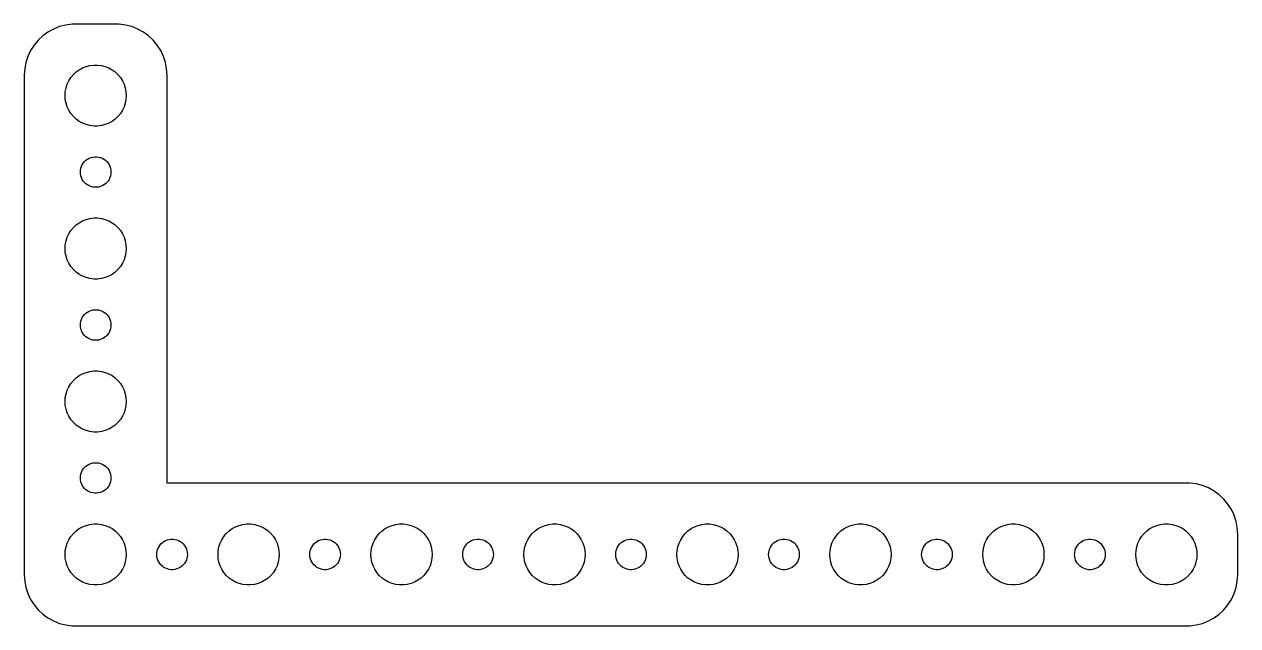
# Model space of a CAD drawing. Header units: metres. Extents: x -60 to 60, y -29 to 29.
import ezdxf

# ---------------------------------------------------------------- set-up
doc = ezdxf.new("R2010")
doc.units = ezdxf.units.M

msp = doc.modelspace()

# ---------------------------------------------------------------- linework, layer by layer
for p, q in [((-57.1791, 28.7216), (-57.6871, 28.3526)), ((-56.6289, 29.0241), (-57.1791, 28.7216)), ((-56.0451, 29.2553), (-56.6289, 29.0241)), ((-55.4369, 29.4114), (-56.0451, 29.2553)), ((-54.8139, 29.4901), (-55.4369, 29.4114)), ((-50.186, 29.4901), (-54.8139, 29.4901)), ((-49.5631, 29.4114), (-50.186, 29.4901)), ((-48.9549, 29.2553), (-49.5631, 29.4114)), ((-48.3711, 29.0241), (-48.9549, 29.2553)), ((-47.8209, 28.7216), (-48.3711, 29.0241)), ((-47.3129, 28.3526), (-47.8209, 28.7216)), ((-58.5451, 27.4389), (-58.8815, 26.9088)), ((-58.1448, 27.9227), (-58.5451, 27.4389)), ((-57.6871, 28.3526), (-58.1448, 27.9227)), ((-46.8551, 27.9227), (-47.3129, 28.3526)), ((-46.4549, 27.4389), (-46.8551, 27.9227)), ((-46.1185, 26.9088), (-46.4549, 27.4389)), ((-59.1489, 26.3406), (-59.3429, 25.7434)), ((-58.8815, 26.9088), (-59.1489, 26.3406)), ((-45.8511, 26.3406), (-46.1185, 26.9088)), ((-45.6571, 25.7434), (-45.8511, 26.3406)), ((-59.4606, 25.1267), (-59.5, 24.5)), ((-59.3429, 25.7434), (-59.4606, 25.1267)), ((-54.4123, 24.8115), (-54.1075, 25.033)), ((-54.1075, 25.033), (-53.7773, 25.2145)), ((-53.7773, 25.2145), (-53.427, 25.3532)), ((-53.427, 25.3532), (-53.0621, 25.4469)), ((-53.0621, 25.4469), (-52.6884, 25.4941)), ((-52.6884, 25.4941), (-52.3116, 25.4941)), ((-52.3116, 25.4941), (-51.9379, 25.4469)), ((-51.9379, 25.4469), (-51.5729, 25.3532)), ((-51.5729, 25.3532), (-51.2227, 25.2145)), ((-51.2227, 25.2145), (-50.8925, 25.033)), ((-50.8925, 25.033), (-50.5877, 24.8115)), ((-45.5394, 25.1267), (-45.6571, 25.7434)), ((-45.5, 24.5), (-45.5394, 25.1267)), ((-59.5, 24.5), (-59.5, -24.5)), ((-55.2893, 23.6044), (-55.1289, 23.9453)), ((-55.1289, 23.9453), (-54.927, 24.2634)), ((-54.927, 24.2634), (-54.6869, 24.5536)), ((-54.6869, 24.5536), (-54.4123, 24.8115)), ((-50.5877, 24.8115), (-50.3131, 24.5536)), ((-50.3131, 24.5536), (-50.0729, 24.2634)), ((-50.0729, 24.2634), (-49.8711, 23.9453)), ((-49.8711, 23.9453), (-49.7107, 23.6044)), ((-45.5, -15.5099), (-45.5, 24.5)), ((-55.5, 22.5), (-55.4763, 22.876)), ((-55.4763, 22.876), (-55.4057, 23.2461)), ((-55.4057, 23.2461), (-55.2893, 23.6044)), ((-49.7107, 23.6044), (-49.5942, 23.2461)), ((-49.5942, 23.2461), (-49.5237, 22.876)), ((-49.5237, 22.876), (-49.5, 22.5)), ((-55.4763, 22.124), (-55.5, 22.5)), ((-55.4057, 21.7539), (-55.4763, 22.124)), ((-55.2893, 21.3956), (-55.4057, 21.7539)), ((-49.5942, 21.7539), (-49.7107, 21.3956)), ((-49.5237, 22.124), (-49.5942, 21.7539)), ((-49.5, 22.5), (-49.5237, 22.124)), ((-55.1289, 21.0547), (-55.2893, 21.3956)), ((-54.927, 20.7366), (-55.1289, 21.0547)), ((-54.6869, 20.4464), (-54.927, 20.7366)), ((-54.4123, 20.1884), (-54.6869, 20.4464)), ((-50.3131, 20.4464), (-50.5877, 20.1884)), ((-50.0729, 20.7366), (-50.3131, 20.4464)), ((-49.8711, 21.0547), (-50.0729, 20.7366)), ((-49.7107, 21.3956), (-49.8711, 21.0547)), ((-54.1075, 19.967), (-54.4123, 20.1884)), ((-53.7773, 19.7855), (-54.1075, 19.967)), ((-53.427, 19.6468), (-53.7773, 19.7855)), ((-53.0621, 19.5531), (-53.427, 19.6468)), ((-52.6884, 19.5059), (-53.0621, 19.5531)), ((-52.3116, 19.5059), (-52.6884, 19.5059)), ((-51.9379, 19.5531), (-52.3116, 19.5059)), ((-51.5729, 19.6468), (-51.9379, 19.5531)), ((-51.2227, 19.7855), (-51.5729, 19.6468)), ((-50.8925, 19.967), (-51.2227, 19.7855)), ((-50.5877, 20.1884), (-50.8925, 19.967)), ((-53.9529, 15.373), (-53.8947, 15.5522)), ((-53.8947, 15.5522), (-53.8145, 15.7226)), ((-53.8145, 15.7226), (-53.7135, 15.8817)), ((-53.7135, 15.8817), (-53.5934, 16.0268)), ((-53.5934, 16.0268), (-53.4561, 16.1558)), ((-53.4561, 16.1558), (-53.3037, 16.2665)), ((-53.3037, 16.2665), (-53.1387, 16.3572)), ((-53.1387, 16.3572), (-52.9635, 16.4266)), ((-52.9635, 16.4266), (-52.7811, 16.4734)), ((-52.7811, 16.4734), (-52.5942, 16.497)), ((-52.5942, 16.497), (-52.4058, 16.497)), ((-52.4058, 16.497), (-52.2189, 16.4734)), ((-52.2189, 16.4734), (-52.0365, 16.4266)), ((-52.0365, 16.4266), (-51.8613, 16.3572)), ((-51.8613, 16.3572), (-51.6963, 16.2665)), ((-51.6963, 16.2665), (-51.5439, 16.1558)), ((-51.5439, 16.1558), (-51.4065, 16.0268)), ((-51.4065, 16.0268), (-51.2865, 15.8817)), ((-51.2865, 15.8817), (-51.1855, 15.7226)), ((-51.1855, 15.7226), (-51.1053, 15.5522)), ((-51.1053, 15.5522), (-51.0471, 15.373)), ((-54, 15), (-53.9882, 15.188)), ((-53.9882, 14.812), (-54, 15)), ((-53.9882, 15.188), (-53.9529, 15.373)), ((-53.9529, 14.627), (-53.9882, 14.812)), ((-53.8947, 14.4478), (-53.9529, 14.627)), ((-53.8145, 14.2774), (-53.8947, 14.4478)), ((-51.1053, 14.4478), (-51.1855, 14.2774)), ((-51.0471, 14.627), (-51.1053, 14.4478)), ((-51.0471, 15.373), (-51.0118, 15.188)), ((-51.0118, 14.812), (-51.0471, 14.627)), ((-51.0118, 15.188), (-51, 15)), ((-51, 15), (-51.0118, 14.812)), ((-53.7135, 14.1183), (-53.8145, 14.2774)), ((-53.5934, 13.9732), (-53.7135, 14.1183)), ((-53.4561, 13.8442), (-53.5934, 13.9732)), ((-53.3037, 13.7335), (-53.4561, 13.8442)), ((-53.1387, 13.6427), (-53.3037, 13.7335)), ((-52.9635, 13.5734), (-53.1387, 13.6427)), ((-52.7811, 13.5266), (-52.9635, 13.5734)), ((-52.5942, 13.5029), (-52.7811, 13.5266)), ((-52.4058, 13.5029), (-52.5942, 13.5029)), ((-52.2189, 13.5266), (-52.4058, 13.5029)), ((-52.0365, 13.5734), (-52.2189, 13.5266)), ((-51.8613, 13.6427), (-52.0365, 13.5734)), ((-51.6963, 13.7335), (-51.8613, 13.6427)), ((-51.5439, 13.8442), (-51.6963, 13.7335)), ((-51.4065, 13.9732), (-51.5439, 13.8442)), ((-51.2865, 14.1183), (-51.4065, 13.9732)), ((-51.1855, 14.2774), (-51.2865, 14.1183)), ((-54.927, 9.26335), (-54.6869, 9.55363)), ((-54.6869, 9.55363), (-54.4123, 9.81154)), ((-54.4123, 9.81154), (-54.1075, 10.033)), ((-54.1075, 10.033), (-53.7773, 10.2145)), ((-53.7773, 10.2145), (-53.427, 10.3532)), ((-53.427, 10.3532), (-53.0621, 10.4469)), ((-53.0621, 10.4469), (-52.6884, 10.4941)), ((-52.6884, 10.4941), (-52.3116, 10.4941)), ((-52.3116, 10.4941), (-51.9379, 10.4469)), ((-51.9379, 10.4469), (-51.5729, 10.3532)), ((-51.5729, 10.3532), (-51.2227, 10.2145)), ((-51.2227, 10.2145), (-50.8925, 10.033)), ((-50.8925, 10.033), (-50.5877, 9.81154)), ((-50.5877, 9.81154), (-50.3131, 9.55363)), ((-50.3131, 9.55363), (-50.0729, 9.26335)), ((-55.4057, 8.24606), (-55.2893, 8.60437)), ((-55.2893, 8.60437), (-55.1289, 8.94525)), ((-55.1289, 8.94525), (-54.927, 9.26335)), ((-50.0729, 9.26335), (-49.8711, 8.94525)), ((-49.8711, 8.94525), (-49.7107, 8.60437)), ((-49.7107, 8.60437), (-49.5942, 8.24606)), ((-55.5, 7.5), (-55.4763, 7.87599)), ((-55.4763, 7.12399), (-55.5, 7.5)), ((-55.4763, 7.87599), (-55.4057, 8.24606)), ((-49.5942, 8.24606), (-49.5237, 7.87599)), ((-49.5237, 7.87599), (-49.5, 7.5)), ((-49.5, 7.5), (-49.5237, 7.12399)), ((-55.4057, 6.75392), (-55.4763, 7.12399)), ((-55.2893, 6.39561), (-55.4057, 6.75392)), ((-55.1289, 6.05473), (-55.2893, 6.39561)), ((-54.927, 5.73663), (-55.1289, 6.05473)), ((-49.8711, 6.05473), (-50.0729, 5.73663)), ((-49.7107, 6.39561), (-49.8711, 6.05473)), ((-49.5942, 6.75392), (-49.7107, 6.39561)), ((-49.5237, 7.12399), (-49.5942, 6.75392)), ((-54.6869, 5.44635), (-54.927, 5.73663)), ((-54.4123, 5.18845), (-54.6869, 5.44635)), ((-54.1075, 4.96701), (-54.4123, 5.18845)), ((-53.7773, 4.78551), (-54.1075, 4.96701)), ((-53.427, 4.64682), (-53.7773, 4.78551)), ((-51.2227, 4.78551), (-51.5729, 4.64682)), ((-50.8925, 4.96701), (-51.2227, 4.78551)), ((-50.5877, 5.18845), (-50.8925, 4.96701)), ((-50.3131, 5.44635), (-50.5877, 5.18845)), ((-50.0729, 5.73663), (-50.3131, 5.44635)), ((-53.0621, 4.55313), (-53.427, 4.64682)), ((-52.6884, 4.50591), (-53.0621, 4.55313)), ((-52.3116, 4.50591), (-52.6884, 4.50591)), ((-51.9379, 4.55313), (-52.3116, 4.50591)), ((-51.5729, 4.64682), (-51.9379, 4.55313)), ((-53.4561, 1.15576), (-53.3037, 1.26648)), ((-53.3037, 1.26648), (-53.1387, 1.35724)), ((-53.1387, 1.35724), (-52.9635, 1.42657)), ((-52.9635, 1.42657), (-52.7811, 1.47342)), ((-52.7811, 1.47342), (-52.5942, 1.49704)), ((-52.5942, 1.49704), (-52.4058, 1.49704)), ((-52.4058, 1.49704), (-52.2189, 1.47342)), ((-52.2189, 1.47342), (-52.0365, 1.42657)), ((-52.0365, 1.42657), (-51.8613, 1.35724)), ((-51.8613, 1.35724), (-51.6963, 1.26648)), ((-51.6963, 1.26648), (-51.5439, 1.15576)), ((-54, 0), (-53.9882, 0.18799)), ((-53.9882, -0.18799), (-54, 0)), ((-53.9882, 0.18799), (-53.9529, 0.37303)), ((-53.9529, 0.37303), (-53.8947, 0.55219)), ((-53.8947, 0.55219), (-53.8145, 0.72263)), ((-53.8145, 0.72263), (-53.7135, 0.88167)), ((-53.7135, 0.88167), (-53.5934, 1.02681)), ((-53.5934, 1.02681), (-53.4561, 1.15576)), ((-51.5439, 1.15576), (-51.4065, 1.02681)), ((-51.4065, 1.02681), (-51.2865, 0.88167)), ((-51.2865, 0.88167), (-51.1855, 0.72263)), ((-51.1855, 0.72263), (-51.1053, 0.55219)), ((-51.1053, 0.55219), (-51.0471, 0.37303)), ((-51.0471, 0.37303), (-51.0118, 0.18799)), ((-51.0118, 0.18799), (-51, 0)), ((-51, 0), (-51.0118, -0.18799)), ((-53.9529, -0.37303), (-53.9882, -0.18799)), ((-53.8947, -0.55219), (-53.9529, -0.37303)), ((-53.8145, -0.72263), (-53.8947, -0.55219)), ((-53.7135, -0.88167), (-53.8145, -0.72263)), ((-53.5934, -1.02681), (-53.7135, -0.88167)), ((-53.4561, -1.15576), (-53.5934, -1.02681)), ((-53.3037, -1.26648), (-53.4561, -1.15576)), ((-51.5439, -1.15576), (-51.6963, -1.26648)), ((-51.4065, -1.02681), (-51.5439, -1.15576)), ((-51.2865, -0.88167), (-51.4065, -1.02681)), ((-51.1855, -0.72263), (-51.2865, -0.88167)), ((-51.1053, -0.55219), (-51.1855, -0.72263)), ((-51.0471, -0.37303), (-51.1053, -0.55219)), ((-51.0118, -0.18799), (-51.0471, -0.37303)), ((-53.1387, -1.35724), (-53.3037, -1.26648)), ((-52.9635, -1.42657), (-53.1387, -1.35724)), ((-52.7811, -1.47342), (-52.9635, -1.42657)), ((-52.5942, -1.49704), (-52.7811, -1.47342)), ((-52.4058, -1.49704), (-52.5942, -1.49704)), ((-52.2189, -1.47342), (-52.4058, -1.49704)), ((-52.0365, -1.42657), (-52.2189, -1.47342)), ((-51.8613, -1.35724), (-52.0365, -1.42657)), ((-51.6963, -1.26648), (-51.8613, -1.35724)), ((-53.7773, -4.78551), (-53.427, -4.64682)), ((-53.427, -4.64682), (-53.0621, -4.55313)), ((-53.0621, -4.55313), (-52.6884, -4.50591)), ((-52.6884, -4.50591), (-52.3116, -4.50591)), ((-52.3116, -4.50591), (-51.9379, -4.55313)), ((-51.9379, -4.55313), (-51.5729, -4.64682)), ((-51.5729, -4.64682), (-51.2227, -4.78551)), ((-55.1289, -6.05473), (-54.927, -5.73663)), ((-54.927, -5.73663), (-54.6869, -5.44635)), ((-54.6869, -5.44635), (-54.4123, -5.18845)), ((-54.4123, -5.18845), (-54.1075, -4.96701)), ((-54.1075, -4.96701), (-53.7773, -4.78551)), ((-51.2227, -4.78551), (-50.8925, -4.96701)), ((-50.8925, -4.96701), (-50.5877, -5.18845)), ((-50.5877, -5.18845), (-50.3131, -5.44635)), ((-50.3131, -5.44635), (-50.0729, -5.73663)), ((-50.0729, -5.73663), (-49.8711, -6.05473)), ((-55.5, -7.5), (-55.4763, -7.12399)), ((-55.4763, -7.12399), (-55.4057, -6.75392)), ((-55.4057, -6.75392), (-55.2893, -6.39561)), ((-55.2893, -6.39561), (-55.1289, -6.05473)), ((-49.8711, -6.05473), (-49.7107, -6.39561)), ((-49.7107, -6.39561), (-49.5942, -6.75392)), ((-49.5942, -6.75392), (-49.5237, -7.12399)), ((-49.5237, -7.12399), (-49.5, -7.5)), ((-55.4763, -7.87599), (-55.5, -7.5)), ((-55.4057, -8.24606), (-55.4763, -7.87599)), ((-55.2893, -8.60437), (-55.4057, -8.24606)), ((-49.5942, -8.24606), (-49.7107, -8.60437)), ((-49.5237, -7.87599), (-49.5942, -8.24606)), ((-49.5, -7.5), (-49.5237, -7.87599)), ((-55.1289, -8.94525), (-55.2893, -8.60437)), ((-54.927, -9.26335), (-55.1289, -8.94525)), ((-54.6869, -9.55363), (-54.927, -9.26335)), ((-50.0729, -9.26335), (-50.3131, -9.55363)), ((-49.8711, -8.94525), (-50.0729, -9.26335)), ((-49.7107, -8.60437), (-49.8711, -8.94525)), ((-54.4123, -9.81154), (-54.6869, -9.55363)), ((-54.1075, -10.033), (-54.4123, -9.81154)), ((-53.7773, -10.2145), (-54.1075, -10.033)), ((-53.427, -10.3532), (-53.7773, -10.2145)), ((-53.0621, -10.4469), (-53.427, -10.3532)), ((-52.6884, -10.4941), (-53.0621, -10.4469)), ((-52.3116, -10.4941), (-52.6884, -10.4941)), ((-51.9379, -10.4469), (-52.3116, -10.4941)), ((-51.5729, -10.3532), (-51.9379, -10.4469)), ((-51.2227, -10.2145), (-51.5729, -10.3532)), ((-50.8925, -10.033), (-51.2227, -10.2145)), ((-50.5877, -9.81154), (-50.8925, -10.033)), ((-50.3131, -9.55363), (-50.5877, -9.81154)), ((-53.8947, -14.4478), (-53.8145, -14.2774)), ((-53.8145, -14.2774), (-53.7135, -14.1183)), ((-53.7135, -14.1183), (-53.5934, -13.9732)), ((-53.5934, -13.9732), (-53.4561, -13.8442)), ((-53.4561, -13.8442), (-53.3037, -13.7335)), ((-53.3037, -13.7335), (-53.1387, -13.6427)), ((-53.1387, -13.6427), (-52.9635, -13.5734)), ((-52.9635, -13.5734), (-52.7811, -13.5266)), ((-52.7811, -13.5266), (-52.5942, -13.5029)), ((-52.5942, -13.5029), (-52.4058, -13.5029)), ((-52.4058, -13.5029), (-52.2189, -13.5266)), ((-52.2189, -13.5266), (-52.0365, -13.5734)), ((-52.0365, -13.5734), (-51.8613, -13.6427)), ((-51.8613, -13.6427), (-51.6963, -13.7335)), ((-51.6963, -13.7335), (-51.5439, -13.8442)), ((-51.5439, -13.8442), (-51.4065, -13.9732)), ((-51.4065, -13.9732), (-51.2865, -14.1183)), ((-51.2865, -14.1183), (-51.1855, -14.2774)), ((-51.1855, -14.2774), (-51.1053, -14.4478)), ((-54, -15), (-53.9882, -14.812)), ((-53.9882, -15.188), (-54, -15)), ((-53.9882, -14.812), (-53.9529, -14.627)), ((-53.9529, -15.373), (-53.9882, -15.188)), ((-53.9529, -14.627), (-53.8947, -14.4478)), ((-53.8947, -15.5522), (-53.9529, -15.373)), ((-51.1053, -14.4478), (-51.0471, -14.627)), ((-51.0471, -15.373), (-51.1053, -15.5522)), ((-51.0471, -14.627), (-51.0118, -14.812)), ((-51.0118, -15.188), (-51.0471, -15.373)), ((-51.0118, -14.812), (-51, -15)), ((-51, -15), (-51.0118, -15.188)), ((-53.8145, -15.7226), (-53.8947, -15.5522)), ((-53.7135, -15.8817), (-53.8145, -15.7226)), ((-53.5934, -16.0268), (-53.7135, -15.8817)), ((-53.4561, -16.1558), (-53.5934, -16.0268)), ((-53.3037, -16.2665), (-53.4561, -16.1558)), ((-53.1387, -16.3572), (-53.3037, -16.2665)), ((-52.9635, -16.4266), (-53.1387, -16.3572)), ((-52.7811, -16.4734), (-52.9635, -16.4266)), ((-52.5942, -16.497), (-52.7811, -16.4734)), ((-52.4058, -16.497), (-52.5942, -16.497)), ((-52.2189, -16.4734), (-52.4058, -16.497)), ((-52.0365, -16.4266), (-52.2189, -16.4734)), ((-51.8613, -16.3572), (-52.0365, -16.4266)), ((-51.6963, -16.2665), (-51.8613, -16.3572)), ((-51.5439, -16.1558), (-51.6963, -16.2665)), ((-51.4065, -16.0268), (-51.5439, -16.1558)), ((-51.2865, -15.8817), (-51.4065, -16.0268)), ((-51.1855, -15.7226), (-51.2865, -15.8817)), ((-51.1053, -15.5522), (-51.1855, -15.7226)), ((54.8139, -15.5099), (-45.5, -15.5099)), ((55.4369, -15.5886), (54.8139, -15.5099)), ((56.0451, -15.7447), (55.4369, -15.5886)), ((56.6289, -15.9759), (56.0451, -15.7447)), ((57.1791, -16.2784), (56.6289, -15.9759)), ((57.6871, -16.6474), (57.1791, -16.2784)), ((58.1448, -17.0773), (57.6871, -16.6474)), ((58.5451, -17.5611), (58.1448, -17.0773)), ((58.8815, -18.0912), (58.5451, -17.5611)), ((59.1489, -18.6594), (58.8815, -18.0912)), ((59.3429, -19.2565), (59.1489, -18.6594)), ((-54.6869, -20.4464), (-54.4123, -20.1884)), ((-54.4123, -20.1884), (-54.1075, -19.967)), ((-54.1075, -19.967), (-53.7773, -19.7855)), ((-53.7773, -19.7855), (-53.427, -19.6468)), ((-53.427, -19.6468), (-53.0621, -19.5531)), ((-53.0621, -19.5531), (-52.6884, -19.5059)), ((-52.6884, -19.5059), (-52.3116, -19.5059)), ((-52.3116, -19.5059), (-51.9379, -19.5531)), ((-51.9379, -19.5531), (-51.5729, -19.6468)), ((-51.5729, -19.6468), (-51.2227, -19.7855)), ((-51.2227, -19.7855), (-50.8925, -19.967)), ((-50.8925, -19.967), (-50.5877, -20.1884)), ((-50.5877, -20.1884), (-50.3131, -20.4464)), ((-39.6869, -20.4464), (-39.4123, -20.1884)), ((-39.4123, -20.1884), (-39.1075, -19.967)), ((-39.1075, -19.967), (-38.7773, -19.7855)), ((-38.7773, -19.7855), (-38.427, -19.6468)), ((-38.427, -19.6468), (-38.0621, -19.5531)), ((-38.0621, -19.5531), (-37.6884, -19.5059)), ((-37.6884, -19.5059), (-37.3116, -19.5059)), ((-37.3116, -19.5059), (-36.9379, -19.5531)), ((-36.9379, -19.5531), (-36.5729, -19.6468)), ((-36.5729, -19.6468), (-36.2227, -19.7855)), ((-36.2227, -19.7855), (-35.8925, -19.967)), ((-35.8925, -19.967), (-35.5877, -20.1884)), ((-35.5877, -20.1884), (-35.3131, -20.4464)), ((-24.6869, -20.4464), (-24.4123, -20.1884)), ((-24.4123, -20.1884), (-24.1075, -19.967)), ((-24.1075, -19.967), (-23.7773, -19.7855)), ((-23.7773, -19.7855), (-23.427, -19.6468)), ((-23.427, -19.6468), (-23.0621, -19.5531)), ((-23.0621, -19.5531), (-22.6884, -19.5059)), ((-22.6884, -19.5059), (-22.3116, -19.5059)), ((-22.3116, -19.5059), (-21.9379, -19.5531)), ((-21.9379, -19.5531), (-21.5729, -19.6468)), ((-21.5729, -19.6468), (-21.2227, -19.7855)), ((-21.2227, -19.7855), (-20.8925, -19.967)), ((-20.8925, -19.967), (-20.5877, -20.1884)), ((-20.5877, -20.1884), (-20.3131, -20.4464)), ((-9.6869, -20.4464), (-9.41226, -20.1884)), ((-9.41226, -20.1884), (-9.10747, -19.967)), ((-9.10747, -19.967), (-8.77733, -19.7855)), ((-8.77733, -19.7855), (-8.42705, -19.6468)), ((-8.42705, -19.6468), (-8.06213, -19.5531)), ((-8.06213, -19.5531), (-7.68837, -19.5059)), ((-7.68837, -19.5059), (-7.31161, -19.5059)), ((-7.31161, -19.5059), (-6.93785, -19.5531)), ((-6.93785, -19.5531), (-6.57294, -19.6468)), ((-6.57294, -19.6468), (-6.22266, -19.7855)), ((-6.22266, -19.7855), (-5.89252, -19.967)), ((-5.89252, -19.967), (-5.58772, -20.1884)), ((-5.58772, -20.1884), (-5.31308, -20.4464)), ((5.31308, -20.4464), (5.58772, -20.1884)), ((5.58772, -20.1884), (5.89252, -19.967)), ((5.89252, -19.967), (6.22266, -19.7855)), ((6.22266, -19.7855), (6.57294, -19.6468)), ((6.57294, -19.6468), (6.93785, -19.5531)), ((6.93785, -19.5531), (7.31161, -19.5059)), ((7.31161, -19.5059), (7.68837, -19.5059)), ((7.68837, -19.5059), (8.06213, -19.5531)), ((8.06213, -19.5531), (8.42705, -19.6468)), ((8.42705, -19.6468), (8.77733, -19.7855)), ((8.77733, -19.7855), (9.10747, -19.967)), ((9.10747, -19.967), (9.41226, -20.1884)), ((9.41226, -20.1884), (9.6869, -20.4464)), ((20.3131, -20.4464), (20.5877, -20.1884)), ((20.5877, -20.1884), (20.8925, -19.967)), ((20.8925, -19.967), (21.2227, -19.7855)), ((21.2227, -19.7855), (21.5729, -19.6468)), ((21.5729, -19.6468), (21.9379, -19.5531)), ((21.9379, -19.5531), (22.3116, -19.5059)), ((22.3116, -19.5059), (22.6884, -19.5059)), ((22.6884, -19.5059), (23.0621, -19.5531)), ((23.0621, -19.5531), (23.427, -19.6468)), ((23.427, -19.6468), (23.7773, -19.7855)), ((23.7773, -19.7855), (24.1075, -19.967)), ((24.1075, -19.967), (24.4123, -20.1884)), ((24.4123, -20.1884), (24.6869, -20.4464)), ((35.3131, -20.4464), (35.5877, -20.1884)), ((35.5877, -20.1884), (35.8925, -19.967)), ((35.8925, -19.967), (36.2227, -19.7855)), ((36.2227, -19.7855), (36.5729, -19.6468)), ((36.5729, -19.6468), (36.9379, -19.5531)), ((36.9379, -19.5531), (37.3116, -19.5059)), ((37.3116, -19.5059), (37.6884, -19.5059)), ((37.6884, -19.5059), (38.0621, -19.5531)), ((38.0621, -19.5531), (38.427, -19.6468)), ((38.427, -19.6468), (38.7773, -19.7855)), ((38.7773, -19.7855), (39.1075, -19.967)), ((39.1075, -19.967), (39.4123, -20.1884)), ((39.4123, -20.1884), (39.6869, -20.4464)), ((50.3131, -20.4464), (50.5877, -20.1884)), ((50.5877, -20.1884), (50.8925, -19.967)), ((50.8925, -19.967), (51.2227, -19.7855)), ((51.2227, -19.7855), (51.5729, -19.6468)), ((51.5729, -19.6468), (51.9379, -19.5531)), ((51.9379, -19.5531), (52.3116, -19.5059)), ((52.3116, -19.5059), (52.6884, -19.5059)), ((52.6884, -19.5059), (53.0621, -19.5531)), ((53.0621, -19.5531), (53.427, -19.6468)), ((53.427, -19.6468), (53.7773, -19.7855)), ((53.7773, -19.7855), (54.1075, -19.967)), ((54.1075, -19.967), (54.4123, -20.1884)), ((54.4123, -20.1884), (54.6869, -20.4464)), ((59.4606, -19.8733), (59.3429, -19.2565)), ((59.5, -20.5), (59.4606, -19.8733)), ((-55.4057, -21.7539), (-55.2893, -21.3956)), ((-55.2893, -21.3956), (-55.1289, -21.0547)), ((-55.1289, -21.0547), (-54.927, -20.7366)), ((-54.927, -20.7366), (-54.6869, -20.4464)), ((-50.3131, -20.4464), (-50.0729, -20.7366)), ((-50.0729, -20.7366), (-49.8711, -21.0547)), ((-49.8711, -21.0547), (-49.7107, -21.3956)), ((-49.7107, -21.3956), (-49.5942, -21.7539)), ((-46.0934, -21.4732), (-45.9561, -21.3442)), ((-45.9561, -21.3442), (-45.8037, -21.2335)), ((-45.8037, -21.2335), (-45.6387, -21.1427)), ((-45.6387, -21.1427), (-45.4635, -21.0734)), ((-45.4635, -21.0734), (-45.2811, -21.0266)), ((-45.2811, -21.0266), (-45.0942, -21.003)), ((-45.0942, -21.003), (-44.9058, -21.003)), ((-44.9058, -21.003), (-44.7189, -21.0266)), ((-44.7189, -21.0266), (-44.5365, -21.0734)), ((-44.5365, -21.0734), (-44.3613, -21.1427)), ((-44.3613, -21.1427), (-44.1963, -21.2335)), ((-44.1963, -21.2335), (-44.0439, -21.3442)), ((-44.0439, -21.3442), (-43.9065, -21.4732)), ((-40.4057, -21.7539), (-40.2893, -21.3956)), ((-40.2893, -21.3956), (-40.1289, -21.0547)), ((-40.1289, -21.0547), (-39.927, -20.7366)), ((-39.927, -20.7366), (-39.6869, -20.4464)), ((-35.3131, -20.4464), (-35.0729, -20.7366)), ((-35.0729, -20.7366), (-34.8711, -21.0547)), ((-34.8711, -21.0547), (-34.7107, -21.3956)), ((-34.7107, -21.3956), (-34.5942, -21.7539)), ((-31.0934, -21.4732), (-30.9561, -21.3442)), ((-30.9561, -21.3442), (-30.8037, -21.2335)), ((-30.8037, -21.2335), (-30.6387, -21.1427)), ((-30.6387, -21.1427), (-30.4635, -21.0734)), ((-30.4635, -21.0734), (-30.2811, -21.0266)), ((-30.2811, -21.0266), (-30.0942, -21.003)), ((-30.0942, -21.003), (-29.9058, -21.003)), ((-29.9058, -21.003), (-29.7189, -21.0266)), ((-29.7189, -21.0266), (-29.5365, -21.0734)), ((-29.5365, -21.0734), (-29.3613, -21.1427)), ((-29.3613, -21.1427), (-29.1963, -21.2335)), ((-29.1963, -21.2335), (-29.0439, -21.3442)), ((-29.0439, -21.3442), (-28.9065, -21.4732)), ((-25.4057, -21.7539), (-25.2893, -21.3956)), ((-25.2893, -21.3956), (-25.1289, -21.0547)), ((-25.1289, -21.0547), (-24.927, -20.7366)), ((-24.927, -20.7366), (-24.6869, -20.4464)), ((-20.3131, -20.4464), (-20.0729, -20.7366)), ((-20.0729, -20.7366), (-19.8711, -21.0547)), ((-19.8711, -21.0547), (-19.7107, -21.3956)), ((-19.7107, -21.3956), (-19.5942, -21.7539)), ((-16.0934, -21.4732), (-15.9561, -21.3442)), ((-15.9561, -21.3442), (-15.8037, -21.2335)), ((-15.8037, -21.2335), (-15.6387, -21.1427)), ((-15.6387, -21.1427), (-15.4635, -21.0734)), ((-15.4635, -21.0734), (-15.2811, -21.0266)), ((-15.2811, -21.0266), (-15.0942, -21.003)), ((-15.0942, -21.003), (-14.9058, -21.003)), ((-14.9058, -21.003), (-14.7189, -21.0266)), ((-14.7189, -21.0266), (-14.5365, -21.0734)), ((-14.5365, -21.0734), (-14.3613, -21.1427)), ((-14.3613, -21.1427), (-14.1963, -21.2335)), ((-14.1963, -21.2335), (-14.0439, -21.3442)), ((-14.0439, -21.3442), (-13.9065, -21.4732)), ((-10.4057, -21.7539), (-10.2893, -21.3956)), ((-10.2893, -21.3956), (-10.1289, -21.0547)), ((-10.1289, -21.0547), (-9.92705, -20.7366)), ((-9.92705, -20.7366), (-9.6869, -20.4464)), ((-5.31308, -20.4464), (-5.07294, -20.7366)), ((-5.07294, -20.7366), (-4.87108, -21.0547)), ((-4.87108, -21.0547), (-4.71066, -21.3956)), ((-4.71066, -21.3956), (-4.59424, -21.7539)), ((-1.09344, -21.4732), (-0.95613, -21.3442)), ((-0.95613, -21.3442), (-0.80373, -21.2335)), ((-0.80373, -21.2335), (-0.63866, -21.1427)), ((-0.63866, -21.1427), (-0.46352, -21.0734)), ((-0.46352, -21.0734), (-0.28107, -21.0266)), ((-0.28107, -21.0266), (-0.09418, -21.003)), ((-0.09418, -21.003), (0.09418, -21.003)), ((0.09418, -21.003), (0.28107, -21.0266)), ((0.28107, -21.0266), (0.46352, -21.0734)), ((0.46352, -21.0734), (0.63866, -21.1427)), ((0.63866, -21.1427), (0.80373, -21.2335)), ((0.80373, -21.2335), (0.95613, -21.3442)), ((0.95613, -21.3442), (1.09344, -21.4732)), ((4.59424, -21.7539), (4.71066, -21.3956)), ((4.71066, -21.3956), (4.87108, -21.0547)), ((4.87108, -21.0547), (5.07294, -20.7366)), ((5.07294, -20.7366), (5.31308, -20.4464)), ((9.6869, -20.4464), (9.92705, -20.7366)), ((9.92705, -20.7366), (10.1289, -21.0547)), ((10.1289, -21.0547), (10.2893, -21.3956)), ((10.2893, -21.3956), (10.4057, -21.7539)), ((13.9065, -21.4732), (14.0439, -21.3442)), ((14.0439, -21.3442), (14.1963, -21.2335)), ((14.1963, -21.2335), (14.3613, -21.1427)), ((14.3613, -21.1427), (14.5365, -21.0734)), ((14.5365, -21.0734), (14.7189, -21.0266)), ((14.7189, -21.0266), (14.9058, -21.003)), ((14.9058, -21.003), (15.0942, -21.003)), ((15.0942, -21.003), (15.2811, -21.0266)), ((15.2811, -21.0266), (15.4635, -21.0734)), ((15.4635, -21.0734), (15.6387, -21.1427)), ((15.6387, -21.1427), (15.8037, -21.2335)), ((15.8037, -21.2335), (15.9561, -21.3442)), ((15.9561, -21.3442), (16.0934, -21.4732)), ((19.5942, -21.7539), (19.7107, -21.3956)), ((19.7107, -21.3956), (19.8711, -21.0547)), ((19.8711, -21.0547), (20.0729, -20.7366)), ((20.0729, -20.7366), (20.3131, -20.4464)), ((24.6869, -20.4464), (24.927, -20.7366)), ((24.927, -20.7366), (25.1289, -21.0547)), ((25.1289, -21.0547), (25.2893, -21.3956)), ((25.2893, -21.3956), (25.4057, -21.7539)), ((28.9065, -21.4732), (29.0439, -21.3442)), ((29.0439, -21.3442), (29.1963, -21.2335)), ((29.1963, -21.2335), (29.3613, -21.1427)), ((29.3613, -21.1427), (29.5365, -21.0734)), ((29.5365, -21.0734), (29.7189, -21.0266)), ((29.7189, -21.0266), (29.9058, -21.003)), ((29.9058, -21.003), (30.0942, -21.003)), ((30.0942, -21.003), (30.2811, -21.0266)), ((30.2811, -21.0266), (30.4635, -21.0734)), ((30.4635, -21.0734), (30.6387, -21.1427)), ((30.6387, -21.1427), (30.8037, -21.2335)), ((30.8037, -21.2335), (30.9561, -21.3442)), ((30.9561, -21.3442), (31.0934, -21.4732)), ((34.5942, -21.7539), (34.7107, -21.3956)), ((34.7107, -21.3956), (34.8711, -21.0547)), ((34.8711, -21.0547), (35.0729, -20.7366)), ((35.0729, -20.7366), (35.3131, -20.4464)), ((39.6869, -20.4464), (39.927, -20.7366)), ((39.927, -20.7366), (40.1289, -21.0547)), ((40.1289, -21.0547), (40.2893, -21.3956)), ((40.2893, -21.3956), (40.4057, -21.7539)), ((43.9065, -21.4732), (44.0439, -21.3442)), ((44.0439, -21.3442), (44.1963, -21.2335)), ((44.1963, -21.2335), (44.3613, -21.1427)), ((44.3613, -21.1427), (44.5365, -21.0734)), ((44.5365, -21.0734), (44.7189, -21.0266)), ((44.7189, -21.0266), (44.9058, -21.003)), ((44.9058, -21.003), (45.0942, -21.003)), ((45.0942, -21.003), (45.2811, -21.0266)), ((45.2811, -21.0266), (45.4635, -21.0734)), ((45.4635, -21.0734), (45.6387, -21.1427)), ((45.6387, -21.1427), (45.8037, -21.2335)), ((45.8037, -21.2335), (45.9561, -21.3442)), ((45.9561, -21.3442), (46.0934, -21.4732)), ((49.5942, -21.7539), (49.7107, -21.3956)), ((49.7107, -21.3956), (49.8711, -21.0547)), ((49.8711, -21.0547), (50.0729, -20.7366)), ((50.0729, -20.7366), (50.3131, -20.4464)), ((54.6869, -20.4464), (54.927, -20.7366)), ((54.927, -20.7366), (55.1289, -21.0547)), ((55.1289, -21.0547), (55.2893, -21.3956)), ((55.2893, -21.3956), (55.4057, -21.7539)), ((59.5, -24.5), (59.5, -20.5)), ((-55.5, -22.5), (-55.4763, -22.124)), ((-55.4763, -22.876), (-55.5, -22.5)), ((-55.4763, -22.124), (-55.4057, -21.7539)), ((-49.5942, -21.7539), (-49.5237, -22.124)), ((-49.5237, -22.124), (-49.5, -22.5)), ((-49.5, -22.5), (-49.5237, -22.876)), ((-46.5, -22.5), (-46.4882, -22.312)), ((-46.4882, -22.688), (-46.5, -22.5)), ((-46.4882, -22.312), (-46.4529, -22.127)), ((-46.4529, -22.127), (-46.3947, -21.9478)), ((-46.3947, -21.9478), (-46.3145, -21.7774)), ((-46.3145, -21.7774), (-46.2135, -21.6183)), ((-46.2135, -21.6183), (-46.0934, -21.4732)), ((-43.9065, -21.4732), (-43.7865, -21.6183)), ((-43.7865, -21.6183), (-43.6855, -21.7774)), ((-43.6855, -21.7774), (-43.6053, -21.9478)), ((-43.6053, -21.9478), (-43.5471, -22.127)), ((-43.5471, -22.127), (-43.5118, -22.312)), ((-43.5118, -22.312), (-43.5, -22.5)), ((-43.5, -22.5), (-43.5118, -22.688)), ((-40.5, -22.5), (-40.4763, -22.124)), ((-40.4763, -22.876), (-40.5, -22.5)), ((-40.4763, -22.124), (-40.4057, -21.7539)), ((-34.5942, -21.7539), (-34.5237, -22.124)), ((-34.5237, -22.124), (-34.5, -22.5)), ((-34.5, -22.5), (-34.5237, -22.876)), ((-31.5, -22.5), (-31.4882, -22.312)), ((-31.4882, -22.688), (-31.5, -22.5)), ((-31.4882, -22.312), (-31.4529, -22.127)), ((-31.4529, -22.127), (-31.3947, -21.9478)), ((-31.3947, -21.9478), (-31.3145, -21.7774)), ((-31.3145, -21.7774), (-31.2135, -21.6183)), ((-31.2135, -21.6183), (-31.0934, -21.4732)), ((-28.9065, -21.4732), (-28.7865, -21.6183)), ((-28.7865, -21.6183), (-28.6855, -21.7774)), ((-28.6855, -21.7774), (-28.6053, -21.9478)), ((-28.6053, -21.9478), (-28.5471, -22.127)), ((-28.5471, -22.127), (-28.5118, -22.312)), ((-28.5118, -22.312), (-28.5, -22.5)), ((-28.5, -22.5), (-28.5118, -22.688)), ((-25.5, -22.5), (-25.4763, -22.124)), ((-25.4763, -22.876), (-25.5, -22.5)), ((-25.4763, -22.124), (-25.4057, -21.7539)), ((-19.5942, -21.7539), (-19.5237, -22.124)), ((-19.5237, -22.124), (-19.5, -22.5)), ((-19.5, -22.5), (-19.5237, -22.876)), ((-16.5, -22.5), (-16.4882, -22.312)), ((-16.4882, -22.688), (-16.5, -22.5)), ((-16.4882, -22.312), (-16.4529, -22.127)), ((-16.4529, -22.127), (-16.3947, -21.9478)), ((-16.3947, -21.9478), (-16.3145, -21.7774)), ((-16.3145, -21.7774), (-16.2135, -21.6183)), ((-16.2135, -21.6183), (-16.0934, -21.4732)), ((-13.9065, -21.4732), (-13.7865, -21.6183)), ((-13.7865, -21.6183), (-13.6855, -21.7774)), ((-13.6855, -21.7774), (-13.6053, -21.9478)), ((-13.6053, -21.9478), (-13.5471, -22.127)), ((-13.5471, -22.127), (-13.5118, -22.312)), ((-13.5118, -22.312), (-13.5, -22.5)), ((-13.5, -22.5), (-13.5118, -22.688)), ((-10.5, -22.5), (-10.4763, -22.124)), ((-10.4763, -22.876), (-10.5, -22.5)), ((-10.4763, -22.124), (-10.4057, -21.7539)), ((-4.59424, -21.7539), (-4.52365, -22.124)), ((-4.52365, -22.124), (-4.5, -22.5)), ((-4.5, -22.5), (-4.52365, -22.876)), ((-1.5, -22.5), (-1.48816, -22.312)), ((-1.48816, -22.688), (-1.5, -22.5)), ((-1.48816, -22.312), (-1.45287, -22.127)), ((-1.45287, -22.127), (-1.39465, -21.9478)), ((-1.39465, -21.9478), (-1.31445, -21.7774)), ((-1.31445, -21.7774), (-1.21352, -21.6183)), ((-1.21352, -21.6183), (-1.09344, -21.4732)), ((1.09344, -21.4732), (1.21352, -21.6183)), ((1.21352, -21.6183), (1.31445, -21.7774)), ((1.31445, -21.7774), (1.39465, -21.9478)), ((1.39465, -21.9478), (1.45287, -22.127)), ((1.45287, -22.127), (1.48816, -22.312)), ((1.48816, -22.312), (1.5, -22.5)), ((1.5, -22.5), (1.48816, -22.688)), ((4.5, -22.5), (4.52365, -22.124)), ((4.52365, -22.876), (4.5, -22.5)), ((4.52365, -22.124), (4.59424, -21.7539)), ((10.4057, -21.7539), (10.4763, -22.124)), ((10.4763, -22.124), (10.5, -22.5)), ((10.5, -22.5), (10.4763, -22.876)), ((13.5, -22.5), (13.5118, -22.312)), ((13.5118, -22.688), (13.5, -22.5)), ((13.5118, -22.312), (13.5471, -22.127)), ((13.5471, -22.127), (13.6053, -21.9478)), ((13.6053, -21.9478), (13.6855, -21.7774)), ((13.6855, -21.7774), (13.7865, -21.6183)), ((13.7865, -21.6183), (13.9065, -21.4732)), ((16.0934, -21.4732), (16.2135, -21.6183)), ((16.2135, -21.6183), (16.3145, -21.7774)), ((16.3145, -21.7774), (16.3947, -21.9478)), ((16.3947, -21.9478), (16.4529, -22.127)), ((16.4529, -22.127), (16.4882, -22.312)), ((16.4882, -22.312), (16.5, -22.5)), ((16.5, -22.5), (16.4882, -22.688)), ((19.5, -22.5), (19.5237, -22.124)), ((19.5237, -22.876), (19.5, -22.5)), ((19.5237, -22.124), (19.5942, -21.7539)), ((25.4057, -21.7539), (25.4763, -22.124)), ((25.4763, -22.124), (25.5, -22.5)), ((25.5, -22.5), (25.4763, -22.876)), ((28.5, -22.5), (28.5118, -22.312)), ((28.5118, -22.688), (28.5, -22.5)), ((28.5118, -22.312), (28.5471, -22.127)), ((28.5471, -22.127), (28.6053, -21.9478)), ((28.6053, -21.9478), (28.6855, -21.7774)), ((28.6855, -21.7774), (28.7865, -21.6183)), ((28.7865, -21.6183), (28.9065, -21.4732)), ((31.0934, -21.4732), (31.2135, -21.6183)), ((31.2135, -21.6183), (31.3145, -21.7774)), ((31.3145, -21.7774), (31.3947, -21.9478)), ((31.3947, -21.9478), (31.4529, -22.127)), ((31.4529, -22.127), (31.4882, -22.312)), ((31.4882, -22.312), (31.5, -22.5)), ((31.5, -22.5), (31.4882, -22.688)), ((34.5, -22.5), (34.5237, -22.124)), ((34.5237, -22.876), (34.5, -22.5)), ((34.5237, -22.124), (34.5942, -21.7539)), ((40.4057, -21.7539), (40.4763, -22.124)), ((40.4763, -22.124), (40.5, -22.5)), ((40.5, -22.5), (40.4763, -22.876)), ((43.5, -22.5), (43.5118, -22.312)), ((43.5118, -22.688), (43.5, -22.5)), ((43.5118, -22.312), (43.5471, -22.127)), ((43.5471, -22.127), (43.6053, -21.9478)), ((43.6053, -21.9478), (43.6855, -21.7774)), ((43.6855, -21.7774), (43.7865, -21.6183)), ((43.7865, -21.6183), (43.9065, -21.4732)), ((46.0934, -21.4732), (46.2135, -21.6183)), ((46.2135, -21.6183), (46.3145, -21.7774)), ((46.3145, -21.7774), (46.3947, -21.9478)), ((46.3947, -21.9478), (46.4529, -22.127)), ((46.4529, -22.127), (46.4882, -22.312)), ((46.4882, -22.312), (46.5, -22.5)), ((46.5, -22.5), (46.4882, -22.688)), ((49.5, -22.5), (49.5237, -22.124)), ((49.5237, -22.876), (49.5, -22.5)), ((49.5237, -22.124), (49.5942, -21.7539)), ((55.4057, -21.7539), (55.4763, -22.124)), ((55.4763, -22.124), (55.5, -22.5)), ((55.5, -22.5), (55.4763, -22.876)), ((-55.4057, -23.2461), (-55.4763, -22.876)), ((-55.2893, -23.6044), (-55.4057, -23.2461)), ((-55.1289, -23.9453), (-55.2893, -23.6044)), ((-49.7107, -23.6044), (-49.8711, -23.9453)), ((-49.5942, -23.2461), (-49.7107, -23.6044)), ((-49.5237, -22.876), (-49.5942, -23.2461)), ((-46.4529, -22.873), (-46.4882, -22.688)), ((-46.3947, -23.0522), (-46.4529, -22.873)), ((-46.3145, -23.2226), (-46.3947, -23.0522)), ((-46.2135, -23.3817), (-46.3145, -23.2226)), ((-46.0934, -23.5268), (-46.2135, -23.3817)), ((-45.9561, -23.6558), (-46.0934, -23.5268)), ((-45.8037, -23.7665), (-45.9561, -23.6558)), ((-45.6387, -23.8572), (-45.8037, -23.7665)), ((-44.1963, -23.7665), (-44.3613, -23.8572)), ((-44.0439, -23.6558), (-44.1963, -23.7665)), ((-43.9065, -23.5268), (-44.0439, -23.6558)), ((-43.7865, -23.3817), (-43.9065, -23.5268)), ((-43.6855, -23.2226), (-43.7865, -23.3817)), ((-43.6053, -23.0522), (-43.6855, -23.2226)), ((-43.5471, -22.873), (-43.6053, -23.0522)), ((-43.5118, -22.688), (-43.5471, -22.873)), ((-40.4057, -23.2461), (-40.4763, -22.876)), ((-40.2893, -23.6044), (-40.4057, -23.2461)), ((-40.1289, -23.9453), (-40.2893, -23.6044)), ((-34.7107, -23.6044), (-34.8711, -23.9453)), ((-34.5942, -23.2461), (-34.7107, -23.6044)), ((-34.5237, -22.876), (-34.5942, -23.2461)), ((-31.4529, -22.873), (-31.4882, -22.688)), ((-31.3947, -23.0522), (-31.4529, -22.873)), ((-31.3145, -23.2226), (-31.3947, -23.0522)), ((-31.2135, -23.3817), (-31.3145, -23.2226)), ((-31.0934, -23.5268), (-31.2135, -23.3817)), ((-30.9561, -23.6558), (-31.0934, -23.5268)), ((-30.8037, -23.7665), (-30.9561, -23.6558)), ((-30.6387, -23.8572), (-30.8037, -23.7665)), ((-29.1963, -23.7665), (-29.3613, -23.8572)), ((-29.0439, -23.6558), (-29.1963, -23.7665)), ((-28.9065, -23.5268), (-29.0439, -23.6558)), ((-28.7865, -23.3817), (-28.9065, -23.5268)), ((-28.6855, -23.2226), (-28.7865, -23.3817)), ((-28.6053, -23.0522), (-28.6855, -23.2226)), ((-28.5471, -22.873), (-28.6053, -23.0522)), ((-28.5118, -22.688), (-28.5471, -22.873)), ((-25.4057, -23.2461), (-25.4763, -22.876)), ((-25.2893, -23.6044), (-25.4057, -23.2461)), ((-25.1289, -23.9453), (-25.2893, -23.6044)), ((-19.7107, -23.6044), (-19.8711, -23.9453)), ((-19.5942, -23.2461), (-19.7107, -23.6044)), ((-19.5237, -22.876), (-19.5942, -23.2461)), ((-16.4529, -22.873), (-16.4882, -22.688)), ((-16.3947, -23.0522), (-16.4529, -22.873)), ((-16.3145, -23.2226), (-16.3947, -23.0522)), ((-16.2135, -23.3817), (-16.3145, -23.2226)), ((-16.0934, -23.5268), (-16.2135, -23.3817)), ((-15.9561, -23.6558), (-16.0934, -23.5268)), ((-15.8037, -23.7665), (-15.9561, -23.6558)), ((-15.6387, -23.8572), (-15.8037, -23.7665)), ((-14.1963, -23.7665), (-14.3613, -23.8572)), ((-14.0439, -23.6558), (-14.1963, -23.7665)), ((-13.9065, -23.5268), (-14.0439, -23.6558)), ((-13.7865, -23.3817), (-13.9065, -23.5268)), ((-13.6855, -23.2226), (-13.7865, -23.3817)), ((-13.6053, -23.0522), (-13.6855, -23.2226)), ((-13.5471, -22.873), (-13.6053, -23.0522)), ((-13.5118, -22.688), (-13.5471, -22.873)), ((-10.4057, -23.2461), (-10.4763, -22.876)), ((-10.2893, -23.6044), (-10.4057, -23.2461)), ((-10.1289, -23.9453), (-10.2893, -23.6044)), ((-4.71066, -23.6044), (-4.87108, -23.9453)), ((-4.59424, -23.2461), (-4.71066, -23.6044)), ((-4.52365, -22.876), (-4.59424, -23.2461)), ((-1.45287, -22.873), (-1.48816, -22.688)), ((-1.39465, -23.0522), (-1.45287, -22.873)), ((-1.31445, -23.2226), (-1.39465, -23.0522)), ((-1.21352, -23.3817), (-1.31445, -23.2226)), ((-1.09344, -23.5268), (-1.21352, -23.3817)), ((-0.95613, -23.6558), (-1.09344, -23.5268)), ((-0.80373, -23.7665), (-0.95613, -23.6558)), ((-0.63866, -23.8572), (-0.80373, -23.7665)), ((0.80373, -23.7665), (0.63866, -23.8572)), ((0.95613, -23.6558), (0.80373, -23.7665)), ((1.09344, -23.5268), (0.95613, -23.6558)), ((1.21352, -23.3817), (1.09344, -23.5268)), ((1.31445, -23.2226), (1.21352, -23.3817)), ((1.39465, -23.0522), (1.31445, -23.2226)), ((1.45287, -22.873), (1.39465, -23.0522)), ((1.48816, -22.688), (1.45287, -22.873)), ((4.59424, -23.2461), (4.52365, -22.876)), ((4.71066, -23.6044), (4.59424, -23.2461)), ((4.87108, -23.9453), (4.71066, -23.6044)), ((10.2893, -23.6044), (10.1289, -23.9453)), ((10.4057, -23.2461), (10.2893, -23.6044)), ((10.4763, -22.876), (10.4057, -23.2461)), ((13.5471, -22.873), (13.5118, -22.688)), ((13.6053, -23.0522), (13.5471, -22.873)), ((13.6855, -23.2226), (13.6053, -23.0522)), ((13.7865, -23.3817), (13.6855, -23.2226)), ((13.9065, -23.5268), (13.7865, -23.3817)), ((14.0439, -23.6558), (13.9065, -23.5268)), ((14.1963, -23.7665), (14.0439, -23.6558)), ((14.3613, -23.8572), (14.1963, -23.7665)), ((15.8037, -23.7665), (15.6387, -23.8572)), ((15.9561, -23.6558), (15.8037, -23.7665)), ((16.0934, -23.5268), (15.9561, -23.6558)), ((16.2135, -23.3817), (16.0934, -23.5268)), ((16.3145, -23.2226), (16.2135, -23.3817)), ((16.3947, -23.0522), (16.3145, -23.2226)), ((16.4529, -22.873), (16.3947, -23.0522)), ((16.4882, -22.688), (16.4529, -22.873)), ((19.5942, -23.2461), (19.5237, -22.876)), ((19.7107, -23.6044), (19.5942, -23.2461)), ((19.8711, -23.9453), (19.7107, -23.6044)), ((25.2893, -23.6044), (25.1289, -23.9453)), ((25.4057, -23.2461), (25.2893, -23.6044)), ((25.4763, -22.876), (25.4057, -23.2461)), ((28.5471, -22.873), (28.5118, -22.688)), ((28.6053, -23.0522), (28.5471, -22.873)), ((28.6855, -23.2226), (28.6053, -23.0522)), ((28.7865, -23.3817), (28.6855, -23.2226)), ((28.9065, -23.5268), (28.7865, -23.3817)), ((29.0439, -23.6558), (28.9065, -23.5268)), ((29.1963, -23.7665), (29.0439, -23.6558)), ((29.3613, -23.8572), (29.1963, -23.7665)), ((30.8037, -23.7665), (30.6387, -23.8572)), ((30.9561, -23.6558), (30.8037, -23.7665)), ((31.0934, -23.5268), (30.9561, -23.6558)), ((31.2135, -23.3817), (31.0934, -23.5268)), ((31.3145, -23.2226), (31.2135, -23.3817)), ((31.3947, -23.0522), (31.3145, -23.2226)), ((31.4529, -22.873), (31.3947, -23.0522)), ((31.4882, -22.688), (31.4529, -22.873)), ((34.5942, -23.2461), (34.5237, -22.876)), ((34.7107, -23.6044), (34.5942, -23.2461)), ((34.8711, -23.9453), (34.7107, -23.6044)), ((40.2893, -23.6044), (40.1289, -23.9453)), ((40.4057, -23.2461), (40.2893, -23.6044)), ((40.4763, -22.876), (40.4057, -23.2461)), ((43.5471, -22.873), (43.5118, -22.688)), ((43.6053, -23.0522), (43.5471, -22.873)), ((43.6855, -23.2226), (43.6053, -23.0522)), ((43.7865, -23.3817), (43.6855, -23.2226)), ((43.9065, -23.5268), (43.7865, -23.3817)), ((44.0439, -23.6558), (43.9065, -23.5268)), ((44.1963, -23.7665), (44.0439, -23.6558)), ((44.3613, -23.8572), (44.1963, -23.7665)), ((45.8037, -23.7665), (45.6387, -23.8572)), ((45.9561, -23.6558), (45.8037, -23.7665)), ((46.0934, -23.5268), (45.9561, -23.6558)), ((46.2135, -23.3817), (46.0934, -23.5268)), ((46.3145, -23.2226), (46.2135, -23.3817)), ((46.3947, -23.0522), (46.3145, -23.2226)), ((46.4529, -22.873), (46.3947, -23.0522)), ((46.4882, -22.688), (46.4529, -22.873)), ((49.5942, -23.2461), (49.5237, -22.876)), ((49.7107, -23.6044), (49.5942, -23.2461)), ((49.8711, -23.9453), (49.7107, -23.6044)), ((55.2893, -23.6044), (55.1289, -23.9453)), ((55.4057, -23.2461), (55.2893, -23.6044)), ((55.4763, -22.876), (55.4057, -23.2461)), ((-59.5, -24.5), (-59.4606, -25.1267)), ((-54.927, -24.2634), (-55.1289, -23.9453)), ((-54.6869, -24.5536), (-54.927, -24.2634)), ((-54.4123, -24.8115), (-54.6869, -24.5536)), ((-54.1075, -25.033), (-54.4123, -24.8115)), ((-50.5877, -24.8115), (-50.8925, -25.033)), ((-50.3131, -24.5536), (-50.5877, -24.8115)), ((-50.0729, -24.2634), (-50.3131, -24.5536)), ((-49.8711, -23.9453), (-50.0729, -24.2634)), ((-45.4635, -23.9266), (-45.6387, -23.8572)), ((-45.2811, -23.9734), (-45.4635, -23.9266)), ((-45.0942, -23.997), (-45.2811, -23.9734)), ((-44.9058, -23.997), (-45.0942, -23.997)), ((-44.7189, -23.9734), (-44.9058, -23.997)), ((-44.5365, -23.9266), (-44.7189, -23.9734)), ((-44.3613, -23.8572), (-44.5365, -23.9266)), ((-39.927, -24.2634), (-40.1289, -23.9453)), ((-39.6869, -24.5536), (-39.927, -24.2634)), ((-39.4123, -24.8115), (-39.6869, -24.5536)), ((-39.1075, -25.033), (-39.4123, -24.8115)), ((-35.5877, -24.8115), (-35.8925, -25.033)), ((-35.3131, -24.5536), (-35.5877, -24.8115)), ((-35.0729, -24.2634), (-35.3131, -24.5536)), ((-34.8711, -23.9453), (-35.0729, -24.2634)), ((-30.4635, -23.9266), (-30.6387, -23.8572)), ((-30.2811, -23.9734), (-30.4635, -23.9266)), ((-30.0942, -23.997), (-30.2811, -23.9734)), ((-29.9058, -23.997), (-30.0942, -23.997)), ((-29.7189, -23.9734), (-29.9058, -23.997)), ((-29.5365, -23.9266), (-29.7189, -23.9734)), ((-29.3613, -23.8572), (-29.5365, -23.9266)), ((-24.927, -24.2634), (-25.1289, -23.9453)), ((-24.6869, -24.5536), (-24.927, -24.2634)), ((-24.4123, -24.8115), (-24.6869, -24.5536)), ((-24.1075, -25.033), (-24.4123, -24.8115)), ((-20.5877, -24.8115), (-20.8925, -25.033)), ((-20.3131, -24.5536), (-20.5877, -24.8115)), ((-20.0729, -24.2634), (-20.3131, -24.5536)), ((-19.8711, -23.9453), (-20.0729, -24.2634)), ((-15.4635, -23.9266), (-15.6387, -23.8572)), ((-15.2811, -23.9734), (-15.4635, -23.9266)), ((-15.0942, -23.997), (-15.2811, -23.9734)), ((-14.9058, -23.997), (-15.0942, -23.997)), ((-14.7189, -23.9734), (-14.9058, -23.997)), ((-14.5365, -23.9266), (-14.7189, -23.9734)), ((-14.3613, -23.8572), (-14.5365, -23.9266)), ((-9.92705, -24.2634), (-10.1289, -23.9453)), ((-9.6869, -24.5536), (-9.92705, -24.2634)), ((-9.41226, -24.8115), (-9.6869, -24.5536)), ((-9.10747, -25.033), (-9.41226, -24.8115)), ((-5.58772, -24.8115), (-5.89252, -25.033)), ((-5.31308, -24.5536), (-5.58772, -24.8115)), ((-5.07294, -24.2634), (-5.31308, -24.5536)), ((-4.87108, -23.9453), (-5.07294, -24.2634)), ((-0.46352, -23.9266), (-0.63866, -23.8572)), ((-0.28107, -23.9734), (-0.46352, -23.9266)), ((-0.09418, -23.997), (-0.28107, -23.9734)), ((0.09418, -23.997), (-0.09418, -23.997)), ((0.28107, -23.9734), (0.09418, -23.997)), ((0.46352, -23.9266), (0.28107, -23.9734)), ((0.63866, -23.8572), (0.46352, -23.9266)), ((5.07294, -24.2634), (4.87108, -23.9453)), ((5.31308, -24.5536), (5.07294, -24.2634)), ((5.58772, -24.8115), (5.31308, -24.5536)), ((5.89252, -25.033), (5.58772, -24.8115)), ((9.41226, -24.8115), (9.10747, -25.033)), ((9.6869, -24.5536), (9.41226, -24.8115)), ((9.92705, -24.2634), (9.6869, -24.5536)), ((10.1289, -23.9453), (9.92705, -24.2634)), ((14.5365, -23.9266), (14.3613, -23.8572)), ((14.7189, -23.9734), (14.5365, -23.9266)), ((14.9058, -23.997), (14.7189, -23.9734)), ((15.0942, -23.997), (14.9058, -23.997)), ((15.2811, -23.9734), (15.0942, -23.997)), ((15.4635, -23.9266), (15.2811, -23.9734)), ((15.6387, -23.8572), (15.4635, -23.9266)), ((20.0729, -24.2634), (19.8711, -23.9453)), ((20.3131, -24.5536), (20.0729, -24.2634)), ((20.5877, -24.8115), (20.3131, -24.5536)), ((20.8925, -25.033), (20.5877, -24.8115)), ((24.4123, -24.8115), (24.1075, -25.033)), ((24.6869, -24.5536), (24.4123, -24.8115)), ((24.927, -24.2634), (24.6869, -24.5536)), ((25.1289, -23.9453), (24.927, -24.2634)), ((29.5365, -23.9266), (29.3613, -23.8572)), ((29.7189, -23.9734), (29.5365, -23.9266)), ((29.9058, -23.997), (29.7189, -23.9734)), ((30.0942, -23.997), (29.9058, -23.997)), ((30.2811, -23.9734), (30.0942, -23.997)), ((30.4635, -23.9266), (30.2811, -23.9734)), ((30.6387, -23.8572), (30.4635, -23.9266)), ((35.0729, -24.2634), (34.8711, -23.9453)), ((35.3131, -24.5536), (35.0729, -24.2634)), ((35.5877, -24.8115), (35.3131, -24.5536)), ((35.8925, -25.033), (35.5877, -24.8115)), ((39.4123, -24.8115), (39.1075, -25.033)), ((39.6869, -24.5536), (39.4123, -24.8115)), ((39.927, -24.2634), (39.6869, -24.5536)), ((40.1289, -23.9453), (39.927, -24.2634)), ((44.5365, -23.9266), (44.3613, -23.8572)), ((44.7189, -23.9734), (44.5365, -23.9266)), ((44.9058, -23.997), (44.7189, -23.9734)), ((45.0942, -23.997), (44.9058, -23.997)), ((45.2811, -23.9734), (45.0942, -23.997)), ((45.4635, -23.9266), (45.2811, -23.9734)), ((45.6387, -23.8572), (45.4635, -23.9266)), ((50.0729, -24.2634), (49.8711, -23.9453)), ((50.3131, -24.5536), (50.0729, -24.2634)), ((50.5877, -24.8115), (50.3131, -24.5536)), ((50.8925, -25.033), (50.5877, -24.8115)), ((54.4123, -24.8115), (54.1075, -25.033)), ((54.6869, -24.5536), (54.4123, -24.8115)), ((54.927, -24.2634), (54.6869, -24.5536)), ((55.1289, -23.9453), (54.927, -24.2634)), ((59.4606, -25.1267), (59.5, -24.5)), ((-59.4606, -25.1267), (-59.3429, -25.7434)), ((-59.3429, -25.7434), (-59.1489, -26.3406)), ((-53.7773, -25.2145), (-54.1075, -25.033)), ((-53.427, -25.3532), (-53.7773, -25.2145)), ((-53.0621, -25.4469), (-53.427, -25.3532)), ((-52.6884, -25.4941), (-53.0621, -25.4469)), ((-52.3116, -25.4941), (-52.6884, -25.4941)), ((-51.9379, -25.4469), (-52.3116, -25.4941)), ((-51.5729, -25.3532), (-51.9379, -25.4469)), ((-51.2227, -25.2145), (-51.5729, -25.3532)), ((-50.8925, -25.033), (-51.2227, -25.2145)), ((-38.7773, -25.2145), (-39.1075, -25.033)), ((-38.427, -25.3532), (-38.7773, -25.2145)), ((-38.0621, -25.4469), (-38.427, -25.3532)), ((-37.6884, -25.4941), (-38.0621, -25.4469)), ((-37.3116, -25.4941), (-37.6884, -25.4941)), ((-36.9379, -25.4469), (-37.3116, -25.4941)), ((-36.5729, -25.3532), (-36.9379, -25.4469)), ((-36.2227, -25.2145), (-36.5729, -25.3532)), ((-35.8925, -25.033), (-36.2227, -25.2145)), ((-23.7773, -25.2145), (-24.1075, -25.033)), ((-23.427, -25.3532), (-23.7773, -25.2145)), ((-23.0621, -25.4469), (-23.427, -25.3532)), ((-22.6884, -25.4941), (-23.0621, -25.4469)), ((-22.3116, -25.4941), (-22.6884, -25.4941)), ((-21.9379, -25.4469), (-22.3116, -25.4941)), ((-21.5729, -25.3532), (-21.9379, -25.4469)), ((-21.2227, -25.2145), (-21.5729, -25.3532)), ((-20.8925, -25.033), (-21.2227, -25.2145)), ((-8.77733, -25.2145), (-9.10747, -25.033)), ((-8.42705, -25.3532), (-8.77733, -25.2145)), ((-8.06213, -25.4469), (-8.42705, -25.3532)), ((-7.68837, -25.4941), (-8.06213, -25.4469)), ((-7.31161, -25.4941), (-7.68837, -25.4941)), ((-6.93785, -25.4469), (-7.31161, -25.4941)), ((-6.57294, -25.3532), (-6.93785, -25.4469)), ((-6.22266, -25.2145), (-6.57294, -25.3532)), ((-5.89252, -25.033), (-6.22266, -25.2145)), ((6.22266, -25.2145), (5.89252, -25.033)), ((6.57294, -25.3532), (6.22266, -25.2145)), ((6.93785, -25.4469), (6.57294, -25.3532)), ((7.31161, -25.4941), (6.93785, -25.4469)), ((7.68837, -25.4941), (7.31161, -25.4941)), ((8.06213, -25.4469), (7.68837, -25.4941)), ((8.42705, -25.3532), (8.06213, -25.4469)), ((8.77733, -25.2145), (8.42705, -25.3532)), ((9.10747, -25.033), (8.77733, -25.2145)), ((21.2227, -25.2145), (20.8925, -25.033)), ((21.5729, -25.3532), (21.2227, -25.2145)), ((21.9379, -25.4469), (21.5729, -25.3532)), ((22.3116, -25.4941), (21.9379, -25.4469)), ((22.6884, -25.4941), (22.3116, -25.4941)), ((23.0621, -25.4469), (22.6884, -25.4941)), ((23.427, -25.3532), (23.0621, -25.4469)), ((23.7773, -25.2145), (23.427, -25.3532)), ((24.1075, -25.033), (23.7773, -25.2145)), ((36.2227, -25.2145), (35.8925, -25.033)), ((36.5729, -25.3532), (36.2227, -25.2145)), ((36.9379, -25.4469), (36.5729, -25.3532)), ((37.3116, -25.4941), (36.9379, -25.4469)), ((37.6884, -25.4941), (37.3116, -25.4941)), ((38.0621, -25.4469), (37.6884, -25.4941)), ((38.427, -25.3532), (38.0621, -25.4469)), ((38.7773, -25.2145), (38.427, -25.3532)), ((39.1075, -25.033), (38.7773, -25.2145)), ((51.2227, -25.2145), (50.8925, -25.033)), ((51.5729, -25.3532), (51.2227, -25.2145)), ((51.9379, -25.4469), (51.5729, -25.3532)), ((52.3116, -25.4941), (51.9379, -25.4469)), ((52.6884, -25.4941), (52.3116, -25.4941)), ((53.0621, -25.4469), (52.6884, -25.4941)), ((53.427, -25.3532), (53.0621, -25.4469)), ((53.7773, -25.2145), (53.427, -25.3532)), ((54.1075, -25.033), (53.7773, -25.2145)), ((59.1489, -26.3406), (59.3429, -25.7434)), ((59.3429, -25.7434), (59.4606, -25.1267)), ((-59.1489, -26.3406), (-58.8815, -26.9088)), ((-58.8815, -26.9088), (-58.5451, -27.4389)), ((58.5451, -27.4389), (58.8815, -26.9088)), ((58.8815, -26.9088), (59.1489, -26.3406)), ((-58.5451, -27.4389), (-58.1448, -27.9227)), ((-58.1448, -27.9227), (-57.6871, -28.3526)), ((-57.6871, -28.3526), (-57.1791, -28.7216)), ((57.1791, -28.7216), (57.6871, -28.3526)), ((57.6871, -28.3526), (58.1448, -27.9227)), ((58.1448, -27.9227), (58.5451, -27.4389)), ((-57.1791, -28.7216), (-56.6289, -29.0241)), ((-56.6289, -29.0241), (-56.0451, -29.2553)), ((-56.0451, -29.2553), (-55.4369, -29.4114)), ((-55.4369, -29.4114), (-54.8139, -29.4901)), ((-54.8139, -29.4901), (54.8139, -29.4901)), ((54.8139, -29.4901), (55.4369, -29.4114)), ((55.4369, -29.4114), (56.0451, -29.2553)), ((56.0451, -29.2553), (56.6289, -29.0241)), ((56.6289, -29.0241), (57.1791, -28.7216))]:
    msp.add_line(p, q)

doc.saveas('drawing.dxf')
